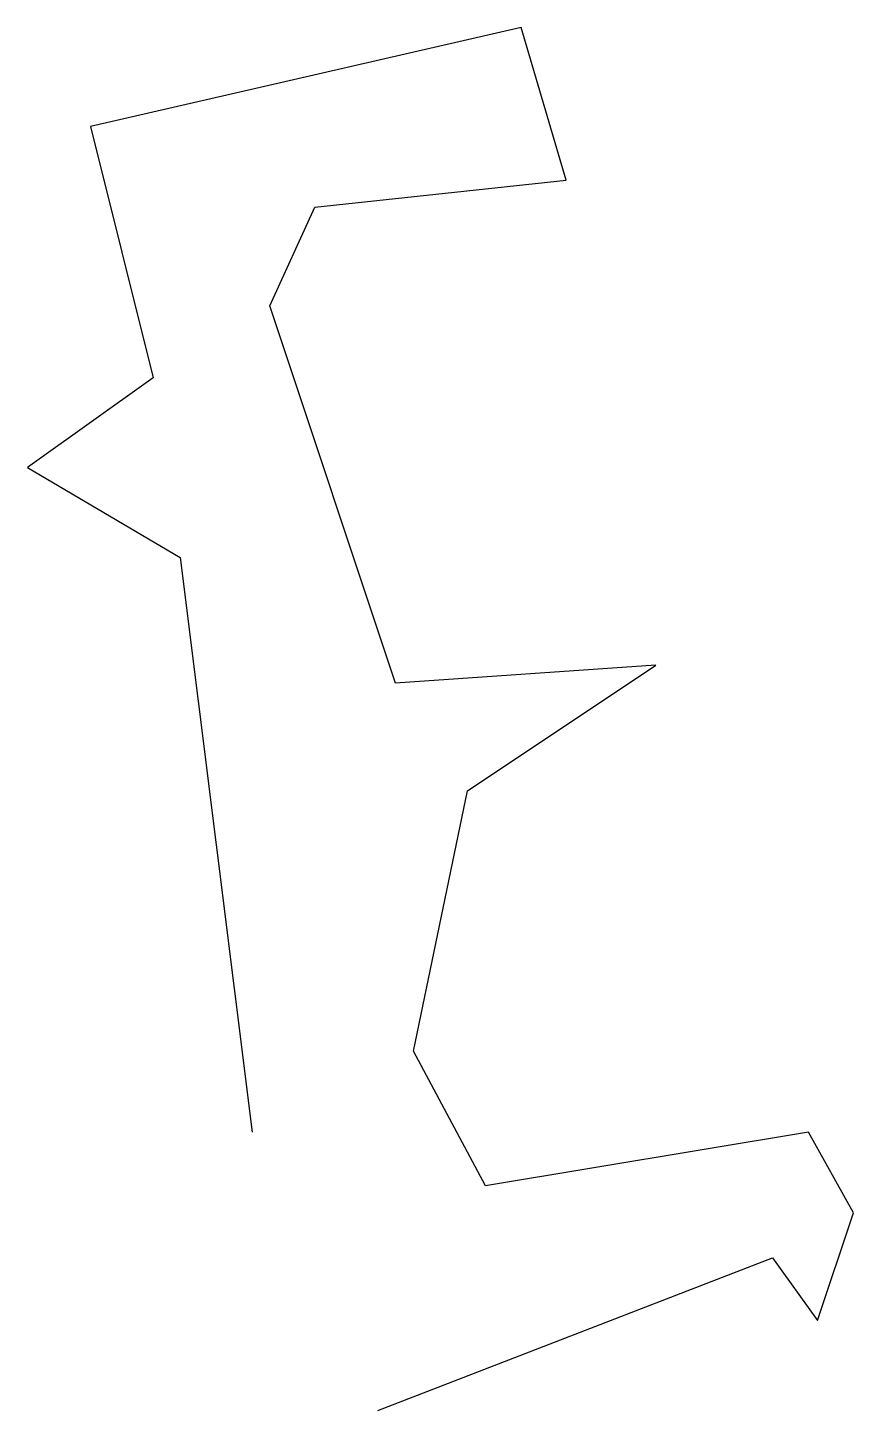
# Model space of a CAD drawing. Header units: metres. Extents: x 898 to 990, y 73 to 227.
import ezdxf

# ---------------------------------------------------------------- set-up
doc = ezdxf.new("R2010")
doc.units = ezdxf.units.M

msp = doc.modelspace()

# ---------------------------------------------------------------- linework, layer by layer
msp.add_lwpolyline([(937, 73), (981, 90), (986, 83), (990, 95), (985, 104), (949, 98), (941, 113), (947, 142), (968, 156), (939, 154), (925, 196), (930, 207), (958, 210), (953, 227), (905, 216), (912, 188), (898, 178), (915, 168), (923, 104)])

doc.saveas('drawing.dxf')
